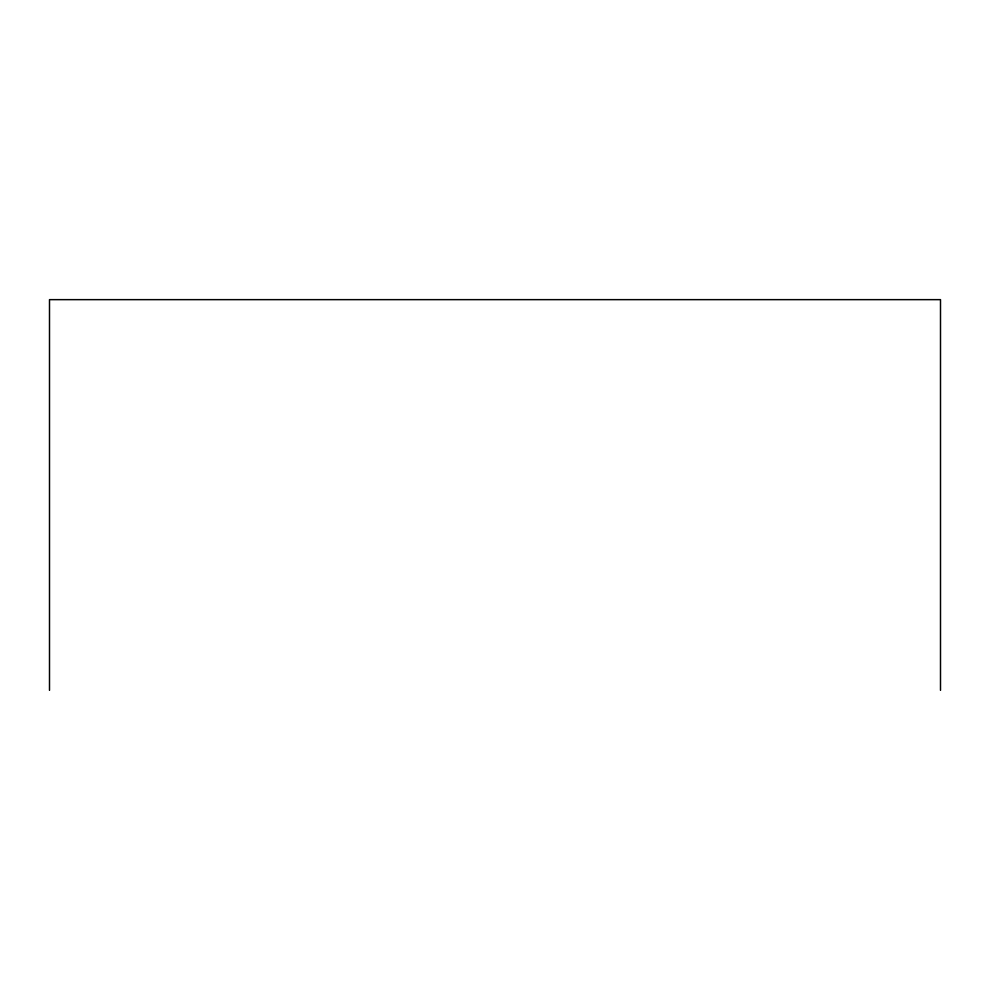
<?xml version="1.0" encoding="UTF-8"?>
<svg xmlns="http://www.w3.org/2000/svg" width="990" height="990" viewBox="0 0 990 990"><rect width="100%" height="100%" fill="white"/><g stroke="black" fill="none" stroke-linecap="round" stroke-linejoin="round"><path stroke-width="1.49" d="M940.5 690.352L940.5 299.648L49.5 299.648L49.5 690.352"/></g></svg>
